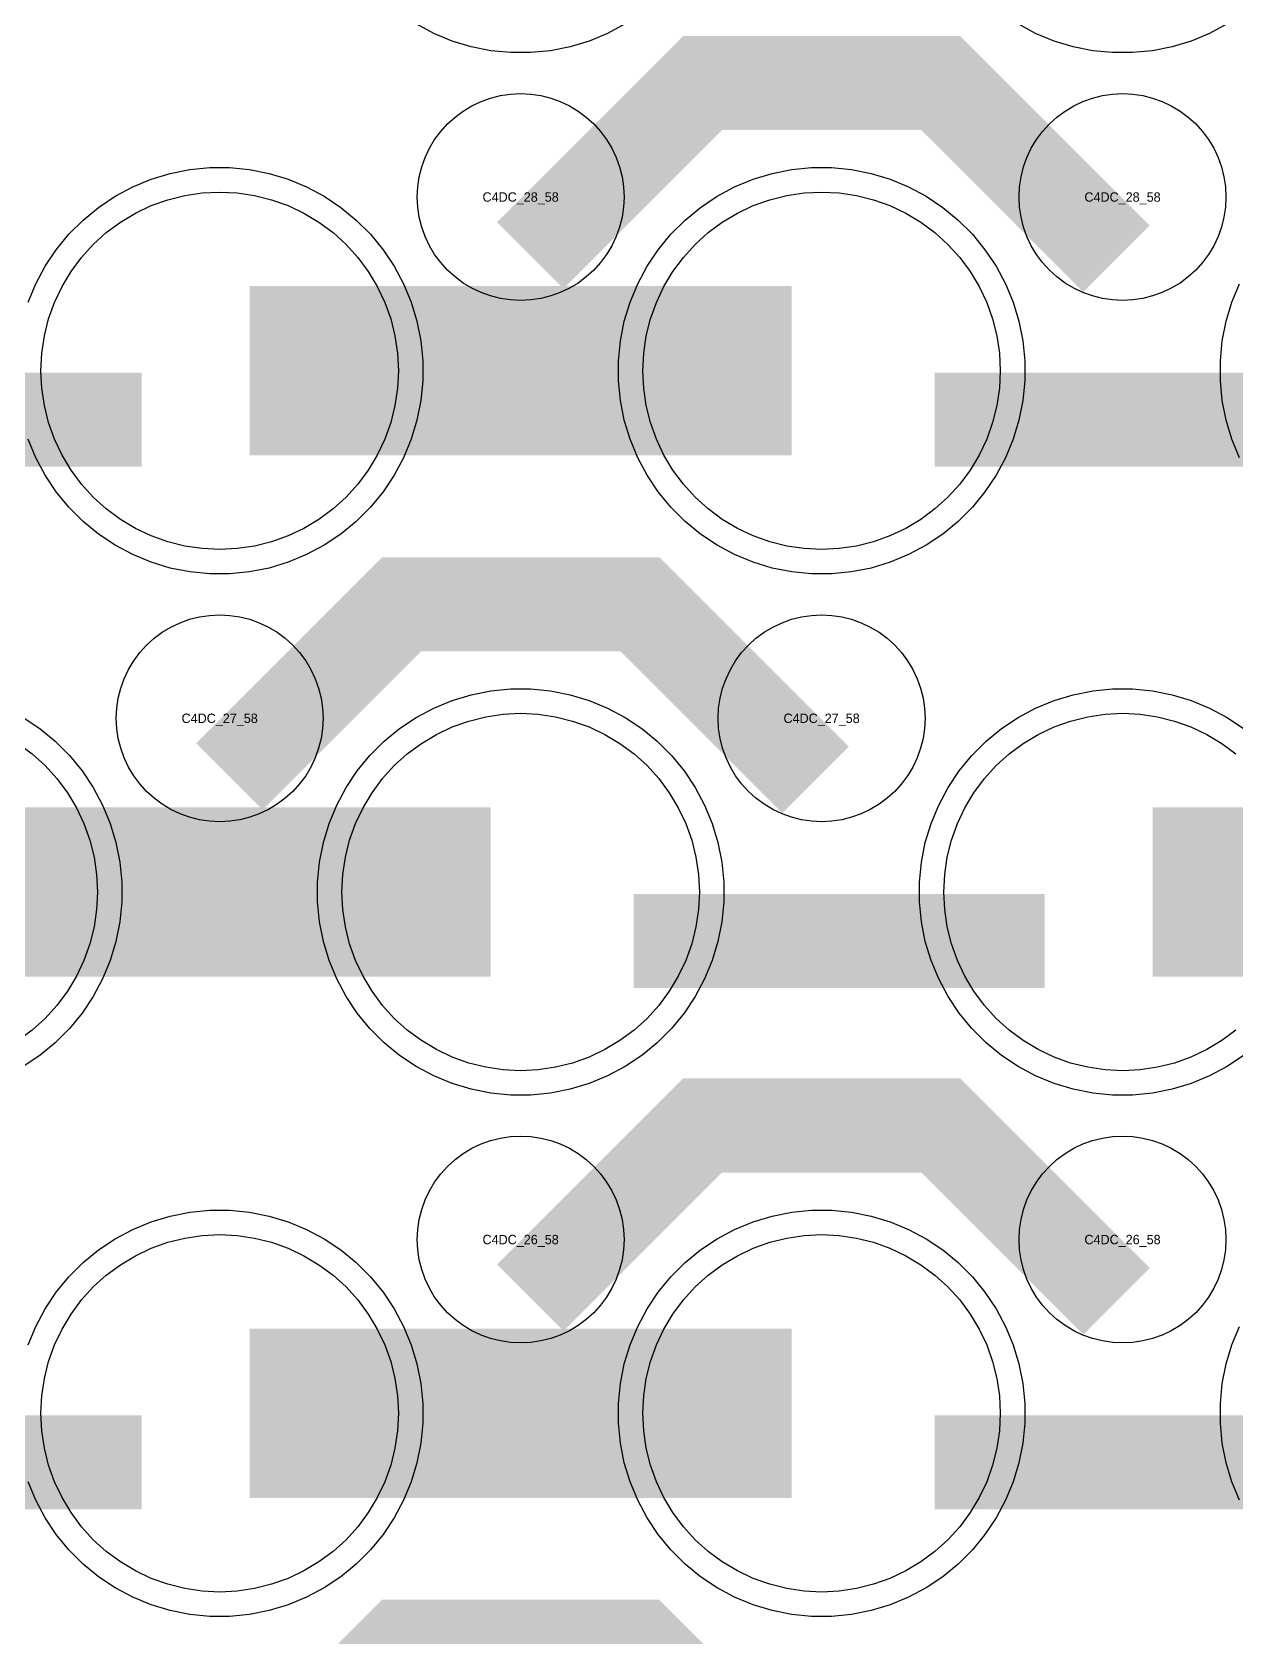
# Model space of a CAD drawing. Extents: x -11880 to 11880, y -14992 to 14992.
# Drawn here: x 6510.1 to 6830.1, y -11296.3 to -10869.7 of the extents above; entities that cross this region are included whole.
import ezdxf
from ezdxf.enums import TextEntityAlignment as Align

# ---------------------------------------------------------------- set-up
doc = ezdxf.new("R2010")
doc.units = 0
doc.header["$MEASUREMENT"] = 0
for name, color, linetype in [('GDS_775_DT_237', 138, 'CONTINUOUS'), ('RDL1_FS', 34, 'CONTINUOUS'), ('RDL_BS', 160, 'CONTINUOUS')]:
    doc.layers.add(name, color=color, linetype=linetype)

msp = doc.modelspace()

# ---------------------------------------------------------------- linework, layer by layer
at = {"layer": 'RDL1_FS', "color": 241, "true_color": 0xf7abae}
for points in [[(6560, -11007.279), (6555.343, -11007.05), (6550.732, -11006.366), (6546.209, -11005.234), (6541.819, -11003.662), (6537.605, -11001.67), (6533.605, -10999.272), (6529.86, -10996.494), (6526.406, -10993.364), (6523.276, -10989.91), (6520.498, -10986.165), (6518.1, -10982.165), (6516.108, -10977.951), (6514.536, -10973.561), (6513.404, -10969.038), (6512.72, -10964.427), (6512.491, -10959.77), (6512.72, -10955.113), (6513.404, -10950.502), (6514.536, -10945.979), (6516.108, -10941.589), (6518.1, -10937.375), (6520.498, -10933.375), (6523.276, -10929.63), (6526.406, -10926.176), (6529.86, -10923.046), (6533.605, -10920.268), (6537.605, -10917.87), (6541.819, -10915.878), (6546.209, -10914.306), (6550.732, -10913.174), (6555.343, -10912.49), (6560, -10912.261), (6564.657, -10912.49), (6569.268, -10913.174), (6573.791, -10914.306), (6578.181, -10915.878), (6582.395, -10917.87), (6586.395, -10920.268), (6590.14, -10923.046), (6593.594, -10926.176), (6596.724, -10929.63), (6599.502, -10933.375), (6601.9, -10937.375), (6603.892, -10941.589), (6605.464, -10945.979), (6606.596, -10950.502), (6607.28, -10955.113), (6607.509, -10959.77), (6607.28, -10964.427), (6606.596, -10969.038), (6605.464, -10973.561), (6603.892, -10977.951), (6601.9, -10982.165), (6599.502, -10986.165), (6596.724, -10989.91), (6593.594, -10993.364), (6590.14, -10996.494), (6586.395, -10999.272), (6582.395, -11001.67), (6578.181, -11003.662), (6573.791, -11005.234), (6569.268, -11006.366), (6564.657, -11007.05)], [(6720, -11007.279), (6715.343, -11007.05), (6710.732, -11006.366), (6706.209, -11005.234), (6701.819, -11003.662), (6697.605, -11001.67), (6693.605, -10999.272), (6689.86, -10996.494), (6686.406, -10993.364), (6683.276, -10989.91), (6680.498, -10986.165), (6678.1, -10982.165), (6676.108, -10977.951), (6674.536, -10973.561), (6673.404, -10969.038), (6672.72, -10964.427), (6672.491, -10959.77), (6672.72, -10955.113), (6673.404, -10950.502), (6674.536, -10945.979), (6676.108, -10941.589), (6678.1, -10937.375), (6680.498, -10933.375), (6683.276, -10929.63), (6686.406, -10926.176), (6689.86, -10923.046), (6693.605, -10920.268), (6697.605, -10917.87), (6701.819, -10915.878), (6706.209, -10914.306), (6710.732, -10913.174), (6715.343, -10912.49), (6720, -10912.261), (6724.657, -10912.49), (6729.268, -10913.174), (6733.791, -10914.306), (6738.181, -10915.878), (6742.395, -10917.87), (6746.395, -10920.268), (6750.14, -10923.046), (6753.594, -10926.176), (6756.724, -10929.63), (6759.502, -10933.375), (6761.9, -10937.375), (6763.892, -10941.589), (6765.464, -10945.979), (6766.596, -10950.502), (6767.28, -10955.113), (6767.509, -10959.77), (6767.28, -10964.427), (6766.596, -10969.038), (6765.464, -10973.561), (6763.892, -10977.951), (6761.9, -10982.165), (6759.502, -10986.165), (6756.724, -10989.91), (6753.594, -10993.364), (6750.14, -10996.494), (6746.395, -10999.272), (6742.395, -11001.67), (6738.181, -11003.662), (6733.791, -11005.234), (6729.268, -11006.366), (6724.657, -11007.05)], [(6640, -11145.844), (6635.343, -11145.615), (6630.732, -11144.931), (6626.209, -11143.799), (6621.819, -11142.227), (6617.605, -11140.235), (6613.605, -11137.837), (6609.86, -11135.059), (6606.406, -11131.929), (6603.276, -11128.475), (6600.498, -11124.73), (6598.1, -11120.73), (6596.108, -11116.516), (6594.536, -11112.126), (6593.404, -11107.603), (6592.72, -11102.992), (6592.491, -11098.335), (6592.72, -11093.678), (6593.404, -11089.067), (6594.536, -11084.544), (6596.108, -11080.154), (6598.1, -11075.94), (6600.498, -11071.94), (6603.276, -11068.195), (6606.406, -11064.741), (6609.86, -11061.611), (6613.605, -11058.833), (6617.605, -11056.435), (6621.819, -11054.443), (6626.209, -11052.871), (6630.732, -11051.739), (6635.343, -11051.055), (6640, -11050.826), (6644.657, -11051.055), (6649.268, -11051.739), (6653.791, -11052.871), (6658.181, -11054.443), (6662.395, -11056.435), (6666.395, -11058.833), (6670.14, -11061.611), (6673.594, -11064.741), (6676.724, -11068.195), (6679.502, -11071.94), (6681.9, -11075.94), (6683.892, -11080.154), (6685.464, -11084.544), (6686.596, -11089.067), (6687.28, -11093.678), (6687.509, -11098.335), (6687.28, -11102.992), (6686.596, -11107.603), (6685.464, -11112.126), (6683.892, -11116.516), (6681.9, -11120.73), (6679.502, -11124.73), (6676.724, -11128.475), (6673.594, -11131.929), (6670.14, -11135.059), (6666.395, -11137.837), (6662.395, -11140.235), (6658.181, -11142.227), (6653.791, -11143.799), (6649.268, -11144.931), (6644.657, -11145.615)]]:
    msp.add_lwpolyline(points, close=True, dxfattribs=at)
for points in [[(6568.002, -10959.77, 45, 45, 0), (6640.002, -10959.77, 45, 45, 0)], [(6640.002, -10959.77, 45, 45, 0), (6712.002, -10959.77, 45, 45, 0)], [(6488.002, -11098.335, 45, 45, 0), (6560.002, -11098.335, 45, 45, 0)], [(6560.002, -11098.335, 45, 45, 0), (6632.002, -11098.335, 45, 45, 0)], [(6808.002, -11098.335, 45, 45, 0), (6880.002, -11098.335, 45, 45, 0)]]:
    msp.add_lwpolyline(points, format="xyseb", dxfattribs=at)
for points in [[(6830.14, -11135.059), (6826.395, -11137.837), (6822.395, -11140.235), (6818.181, -11142.227), (6813.791, -11143.799), (6809.268, -11144.931), (6804.657, -11145.615), (6800, -11145.844), (6795.343, -11145.615), (6790.732, -11144.931), (6786.209, -11143.799), (6781.819, -11142.227), (6777.605, -11140.235), (6773.605, -11137.837), (6769.86, -11135.059), (6766.406, -11131.929), (6763.276, -11128.475), (6760.498, -11124.73), (6758.1, -11120.73), (6756.108, -11116.516), (6754.536, -11112.126), (6753.404, -11107.603), (6752.72, -11102.992), (6752.491, -11098.335), (6752.72, -11093.678), (6753.404, -11089.067), (6754.536, -11084.544), (6756.108, -11080.154), (6758.1, -11075.94), (6760.498, -11071.94), (6763.276, -11068.195), (6766.406, -11064.741), (6769.86, -11061.611), (6773.605, -11058.833), (6777.605, -11056.435), (6781.819, -11054.443), (6786.209, -11052.871), (6790.732, -11051.739), (6795.343, -11051.055), (6800, -11050.826), (6804.657, -11051.055), (6809.268, -11051.739), (6813.791, -11052.871), (6818.181, -11054.443), (6822.395, -11056.435), (6826.395, -11058.833), (6830.14, -11061.611)], [(6506.395, -11058.833), (6510.14, -11061.611), (6513.594, -11064.741), (6516.724, -11068.195), (6519.502, -11071.94), (6521.9, -11075.94), (6523.892, -11080.154), (6525.464, -11084.544), (6526.596, -11089.067), (6527.28, -11093.678), (6527.509, -11098.335), (6527.28, -11102.992), (6526.596, -11107.603), (6525.464, -11112.126), (6523.892, -11116.516), (6521.9, -11120.73), (6519.502, -11124.73), (6516.724, -11128.475), (6513.594, -11131.929), (6510.14, -11135.059), (6506.395, -11137.837)]]:
    msp.add_lwpolyline(points, dxfattribs=at)
at = {"layer": 'RDL1_FS'}
for points in [[(6560, -11284.409), (6555.343, -11284.18), (6550.732, -11283.496), (6546.209, -11282.364), (6541.819, -11280.792), (6537.605, -11278.8), (6533.605, -11276.402), (6529.86, -11273.624), (6526.406, -11270.494), (6523.276, -11267.04), (6520.498, -11263.295), (6518.1, -11259.295), (6516.108, -11255.081), (6514.536, -11250.691), (6513.404, -11246.168), (6512.72, -11241.557), (6512.491, -11236.9), (6512.72, -11232.243), (6513.404, -11227.632), (6514.536, -11223.109), (6516.108, -11218.719), (6518.1, -11214.505), (6520.498, -11210.505), (6523.276, -11206.76), (6526.406, -11203.306), (6529.86, -11200.176), (6533.605, -11197.398), (6537.605, -11195), (6541.819, -11193.008), (6546.209, -11191.436), (6550.732, -11190.304), (6555.343, -11189.62), (6560, -11189.391), (6564.657, -11189.62), (6569.268, -11190.304), (6573.791, -11191.436), (6578.181, -11193.008), (6582.395, -11195), (6586.395, -11197.398), (6590.14, -11200.176), (6593.594, -11203.306), (6596.724, -11206.76), (6599.502, -11210.505), (6601.9, -11214.505), (6603.892, -11218.719), (6605.464, -11223.109), (6606.596, -11227.632), (6607.28, -11232.243), (6607.509, -11236.9), (6607.28, -11241.557), (6606.596, -11246.168), (6605.464, -11250.691), (6603.892, -11255.081), (6601.9, -11259.295), (6599.502, -11263.295), (6596.724, -11267.04), (6593.594, -11270.494), (6590.14, -11273.624), (6586.395, -11276.402), (6582.395, -11278.8), (6578.181, -11280.792), (6573.791, -11282.364), (6569.268, -11283.496), (6564.657, -11284.18)], [(6720, -11284.409), (6715.343, -11284.18), (6710.732, -11283.496), (6706.209, -11282.364), (6701.819, -11280.792), (6697.605, -11278.8), (6693.605, -11276.402), (6689.86, -11273.624), (6686.406, -11270.494), (6683.276, -11267.04), (6680.498, -11263.295), (6678.1, -11259.295), (6676.108, -11255.081), (6674.536, -11250.691), (6673.404, -11246.168), (6672.72, -11241.557), (6672.491, -11236.9), (6672.72, -11232.243), (6673.404, -11227.632), (6674.536, -11223.109), (6676.108, -11218.719), (6678.1, -11214.505), (6680.498, -11210.505), (6683.276, -11206.76), (6686.406, -11203.306), (6689.86, -11200.176), (6693.605, -11197.398), (6697.605, -11195), (6701.819, -11193.008), (6706.209, -11191.436), (6710.732, -11190.304), (6715.343, -11189.62), (6720, -11189.391), (6724.657, -11189.62), (6729.268, -11190.304), (6733.791, -11191.436), (6738.181, -11193.008), (6742.395, -11195), (6746.395, -11197.398), (6750.14, -11200.176), (6753.594, -11203.306), (6756.724, -11206.76), (6759.502, -11210.505), (6761.9, -11214.505), (6763.892, -11218.719), (6765.464, -11223.109), (6766.596, -11227.632), (6767.28, -11232.243), (6767.509, -11236.9), (6767.28, -11241.557), (6766.596, -11246.168), (6765.464, -11250.691), (6763.892, -11255.081), (6761.9, -11259.295), (6759.502, -11263.295), (6756.724, -11267.04), (6753.594, -11270.494), (6750.14, -11273.624), (6746.395, -11276.402), (6742.395, -11278.8), (6738.181, -11280.792), (6733.791, -11282.364), (6729.268, -11283.496), (6724.657, -11284.18)]]:
    msp.add_lwpolyline(points, close=True, dxfattribs=at)
for points in [[(6568.002, -11236.9, 45, 45, 0), (6640.002, -11236.9, 45, 45, 0)], [(6640.002, -11236.9, 45, 45, 0), (6712.002, -11236.9, 45, 45, 0)]]:
    msp.add_lwpolyline(points, format="xyseb", dxfattribs=at)
at = {"layer": 'RDL_BS'}
for points in [[(6667.777, -10867.588), (6663.115, -10870.08), (6658.205, -10872.111), (6653.165, -10873.642), (6647.938, -10874.688), (6642.644, -10875.205), (6637.356, -10875.205), (6632.062, -10874.688), (6626.835, -10873.642), (6621.795, -10872.111), (6616.885, -10870.08), (6612.223, -10867.588)], [(6827.777, -10867.588), (6823.115, -10870.08), (6818.205, -10872.111), (6813.165, -10873.642), (6807.938, -10874.688), (6802.644, -10875.205), (6797.356, -10875.205), (6792.062, -10874.688), (6786.835, -10873.642), (6781.795, -10872.111), (6776.885, -10870.08), (6772.223, -10867.588)], [(6509.094, -11218.695), (6511.125, -11213.785), (6513.617, -11209.123), (6516.564, -11204.709), (6519.926, -11200.608), (6523.708, -11196.826), (6527.809, -11193.464), (6532.223, -11190.517), (6536.885, -11188.025), (6541.795, -11185.994), (6546.835, -11184.463), (6552.062, -11183.417), (6557.356, -11182.9), (6562.644, -11182.9), (6567.938, -11183.417), (6573.165, -11184.463), (6578.205, -11185.994), (6583.115, -11188.025), (6587.777, -11190.517), (6592.191, -11193.464), (6596.292, -11196.826), (6600.074, -11200.608), (6603.436, -11204.709), (6606.383, -11209.123), (6608.875, -11213.785), (6610.906, -11218.695), (6612.437, -11223.735), (6613.483, -11228.962), (6614, -11234.256), (6614, -11239.544), (6613.483, -11244.838), (6612.437, -11250.065), (6610.906, -11255.105), (6608.875, -11260.015), (6606.383, -11264.677), (6603.436, -11269.091), (6600.074, -11273.192), (6596.292, -11276.974), (6592.191, -11280.336), (6587.777, -11283.283), (6583.115, -11285.775), (6578.205, -11287.806), (6573.165, -11289.337), (6567.938, -11290.383), (6562.644, -11290.9), (6557.356, -11290.9), (6552.062, -11290.383), (6546.835, -11289.337), (6541.795, -11287.806), (6536.885, -11285.775), (6532.223, -11283.283), (6527.809, -11280.336), (6523.708, -11276.974), (6519.926, -11273.192), (6516.564, -11269.091), (6513.617, -11264.677), (6511.125, -11260.015), (6509.094, -11255.105)], [(6831.125, -11260.015), (6829.094, -11255.105), (6827.563, -11250.065), (6826.517, -11244.838), (6826, -11239.544), (6826, -11234.256), (6826.517, -11228.962), (6827.563, -11223.735), (6829.094, -11218.695), (6831.125, -11213.785)]]:
    msp.add_lwpolyline(points, dxfattribs=at)
for points in [[(6642.562, -10929.084, 25, 25, 0), (6688.377, -10883.269, 25, 25, 0), (6721.93, -10883.269, 25, 25, 0)], [(6798.401, -10929.983, 25, 25, 0), (6751.687, -10883.269, 25, 25, 0), (6721.929, -10883.269, 25, 25, 0)], [(6562.562, -11067.649, 25, 25, 0), (6608.377, -11021.834, 25, 25, 0), (6641.93, -11021.834, 25, 25, 0)], [(6718.401, -11068.548, 25, 25, 0), (6671.687, -11021.834, 25, 25, 0), (6641.929, -11021.834, 25, 25, 0)], [(6642.562, -11206.214, 25, 25, 0), (6688.377, -11160.399, 25, 25, 0), (6721.93, -11160.399, 25, 25, 0)], [(6798.401, -11207.113, 25, 25, 0), (6751.687, -11160.399, 25, 25, 0), (6721.929, -11160.399, 25, 25, 0)], [(6430.016, -11249.913, 25, 25, 0), (6539.281, -11249.913, 25, 25, 0)], [(6750.016, -11249.913, 25, 25, 0), (6859.281, -11249.913, 25, 25, 0)], [(6562.562, -11344.774, 25, 25, 0), (6608.377, -11298.959, 25, 25, 0), (6641.93, -11298.959, 25, 25, 0)], [(6718.401, -11345.673, 25, 25, 0), (6671.687, -11298.959, 25, 25, 0), (6641.929, -11298.959, 25, 25, 0)]]:
    msp.add_lwpolyline(points, format="xyseb", dxfattribs=at)
for points in [[(6640, -10941.076), (6637.307, -10940.944), (6634.635, -10940.548), (6632.016, -10939.891), (6629.481, -10938.984), (6627.044, -10937.832), (6624.72, -10936.439), (6622.557, -10934.836), (6620.558, -10933.024), (6618.746, -10931.025), (6617.143, -10928.862), (6615.75, -10926.538), (6614.598, -10924.101), (6613.691, -10921.566), (6613.034, -10918.947), (6612.638, -10916.275), (6612.506, -10913.582), (6612.638, -10910.889), (6613.034, -10908.217), (6613.691, -10905.598), (6614.598, -10903.063), (6615.75, -10900.626), (6617.143, -10898.302), (6618.746, -10896.139), (6620.558, -10894.14), (6622.557, -10892.328), (6624.72, -10890.725), (6627.044, -10889.332), (6629.481, -10888.18), (6632.016, -10887.273), (6634.635, -10886.616), (6637.307, -10886.22), (6640, -10886.088), (6642.693, -10886.22), (6645.365, -10886.616), (6647.984, -10887.273), (6650.519, -10888.18), (6652.956, -10889.332), (6655.28, -10890.725), (6657.443, -10892.328), (6659.442, -10894.14), (6661.254, -10896.139), (6662.857, -10898.302), (6664.25, -10900.626), (6665.402, -10903.063), (6666.309, -10905.598), (6666.966, -10908.217), (6667.362, -10910.889), (6667.494, -10913.582), (6667.362, -10916.275), (6666.966, -10918.947), (6666.309, -10921.566), (6665.402, -10924.101), (6664.25, -10926.538), (6662.857, -10928.862), (6661.254, -10931.025), (6659.442, -10933.024), (6657.443, -10934.836), (6655.28, -10936.439), (6652.956, -10937.832), (6650.519, -10938.984), (6647.984, -10939.891), (6645.365, -10940.548), (6642.693, -10940.944)], [(6800, -10941.076), (6797.307, -10940.944), (6794.635, -10940.548), (6792.016, -10939.891), (6789.481, -10938.984), (6787.044, -10937.832), (6784.72, -10936.439), (6782.557, -10934.836), (6780.558, -10933.024), (6778.746, -10931.025), (6777.143, -10928.862), (6775.75, -10926.538), (6774.598, -10924.101), (6773.691, -10921.566), (6773.034, -10918.947), (6772.638, -10916.275), (6772.506, -10913.582), (6772.638, -10910.889), (6773.034, -10908.217), (6773.691, -10905.598), (6774.598, -10903.063), (6775.75, -10900.626), (6777.143, -10898.302), (6778.746, -10896.139), (6780.558, -10894.14), (6782.557, -10892.328), (6784.72, -10890.725), (6787.044, -10889.332), (6789.481, -10888.18), (6792.016, -10887.273), (6794.635, -10886.616), (6797.307, -10886.22), (6800, -10886.088), (6802.693, -10886.22), (6805.365, -10886.616), (6807.984, -10887.273), (6810.519, -10888.18), (6812.956, -10889.332), (6815.28, -10890.725), (6817.443, -10892.328), (6819.442, -10894.14), (6821.254, -10896.139), (6822.857, -10898.302), (6824.25, -10900.626), (6825.402, -10903.063), (6826.309, -10905.598), (6826.966, -10908.217), (6827.362, -10910.889), (6827.494, -10913.582), (6827.362, -10916.275), (6826.966, -10918.947), (6826.309, -10921.566), (6825.402, -10924.101), (6824.25, -10926.538), (6822.857, -10928.862), (6821.254, -10931.025), (6819.442, -10933.024), (6817.443, -10934.836), (6815.28, -10936.439), (6812.956, -10937.832), (6810.519, -10938.984), (6807.984, -10939.891), (6805.365, -10940.548), (6802.693, -10940.944)], [(6560, -11079.641), (6557.307, -11079.509), (6554.635, -11079.113), (6552.016, -11078.456), (6549.481, -11077.549), (6547.044, -11076.397), (6544.72, -11075.004), (6542.557, -11073.401), (6540.558, -11071.589), (6538.746, -11069.59), (6537.143, -11067.427), (6535.75, -11065.103), (6534.598, -11062.666), (6533.691, -11060.131), (6533.034, -11057.512), (6532.638, -11054.84), (6532.506, -11052.147), (6532.638, -11049.454), (6533.034, -11046.782), (6533.691, -11044.163), (6534.598, -11041.628), (6535.75, -11039.191), (6537.143, -11036.867), (6538.746, -11034.704), (6540.558, -11032.705), (6542.557, -11030.893), (6544.72, -11029.29), (6547.044, -11027.897), (6549.481, -11026.745), (6552.016, -11025.838), (6554.635, -11025.181), (6557.307, -11024.785), (6560, -11024.653), (6562.693, -11024.785), (6565.365, -11025.181), (6567.984, -11025.838), (6570.519, -11026.745), (6572.956, -11027.897), (6575.28, -11029.29), (6577.443, -11030.893), (6579.442, -11032.705), (6581.254, -11034.704), (6582.857, -11036.867), (6584.25, -11039.191), (6585.402, -11041.628), (6586.309, -11044.163), (6586.966, -11046.782), (6587.362, -11049.454), (6587.494, -11052.147), (6587.362, -11054.84), (6586.966, -11057.512), (6586.309, -11060.131), (6585.402, -11062.666), (6584.25, -11065.103), (6582.857, -11067.427), (6581.254, -11069.59), (6579.442, -11071.589), (6577.443, -11073.401), (6575.28, -11075.004), (6572.956, -11076.397), (6570.519, -11077.549), (6567.984, -11078.456), (6565.365, -11079.113), (6562.693, -11079.509)], [(6720, -11079.641), (6717.307, -11079.509), (6714.635, -11079.113), (6712.016, -11078.456), (6709.481, -11077.549), (6707.044, -11076.397), (6704.72, -11075.004), (6702.557, -11073.401), (6700.558, -11071.589), (6698.746, -11069.59), (6697.143, -11067.427), (6695.75, -11065.103), (6694.598, -11062.666), (6693.691, -11060.131), (6693.034, -11057.512), (6692.638, -11054.84), (6692.506, -11052.147), (6692.638, -11049.454), (6693.034, -11046.782), (6693.691, -11044.163), (6694.598, -11041.628), (6695.75, -11039.191), (6697.143, -11036.867), (6698.746, -11034.704), (6700.558, -11032.705), (6702.557, -11030.893), (6704.72, -11029.29), (6707.044, -11027.897), (6709.481, -11026.745), (6712.016, -11025.838), (6714.635, -11025.181), (6717.307, -11024.785), (6720, -11024.653), (6722.693, -11024.785), (6725.365, -11025.181), (6727.984, -11025.838), (6730.519, -11026.745), (6732.956, -11027.897), (6735.28, -11029.29), (6737.443, -11030.893), (6739.442, -11032.705), (6741.254, -11034.704), (6742.857, -11036.867), (6744.25, -11039.191), (6745.402, -11041.628), (6746.309, -11044.163), (6746.966, -11046.782), (6747.362, -11049.454), (6747.494, -11052.147), (6747.362, -11054.84), (6746.966, -11057.512), (6746.309, -11060.131), (6745.402, -11062.666), (6744.25, -11065.103), (6742.857, -11067.427), (6741.254, -11069.59), (6739.442, -11071.589), (6737.443, -11073.401), (6735.28, -11075.004), (6732.956, -11076.397), (6730.519, -11077.549), (6727.984, -11078.456), (6725.365, -11079.113), (6722.693, -11079.509)], [(6640, -11218.206), (6637.307, -11218.074), (6634.635, -11217.678), (6632.016, -11217.021), (6629.481, -11216.114), (6627.044, -11214.962), (6624.72, -11213.569), (6622.557, -11211.966), (6620.558, -11210.154), (6618.746, -11208.155), (6617.143, -11205.992), (6615.75, -11203.668), (6614.598, -11201.231), (6613.691, -11198.696), (6613.034, -11196.077), (6612.638, -11193.405), (6612.506, -11190.712), (6612.638, -11188.019), (6613.034, -11185.347), (6613.691, -11182.728), (6614.598, -11180.193), (6615.75, -11177.756), (6617.143, -11175.432), (6618.746, -11173.269), (6620.558, -11171.27), (6622.557, -11169.458), (6624.72, -11167.855), (6627.044, -11166.462), (6629.481, -11165.31), (6632.016, -11164.403), (6634.635, -11163.746), (6637.307, -11163.35), (6640, -11163.218), (6642.693, -11163.35), (6645.365, -11163.746), (6647.984, -11164.403), (6650.519, -11165.31), (6652.956, -11166.462), (6655.28, -11167.855), (6657.443, -11169.458), (6659.442, -11171.27), (6661.254, -11173.269), (6662.857, -11175.432), (6664.25, -11177.756), (6665.402, -11180.193), (6666.309, -11182.728), (6666.966, -11185.347), (6667.362, -11188.019), (6667.494, -11190.712), (6667.362, -11193.405), (6666.966, -11196.077), (6666.309, -11198.696), (6665.402, -11201.231), (6664.25, -11203.668), (6662.857, -11205.992), (6661.254, -11208.155), (6659.442, -11210.154), (6657.443, -11211.966), (6655.28, -11213.569), (6652.956, -11214.962), (6650.519, -11216.114), (6647.984, -11217.021), (6645.365, -11217.678), (6642.693, -11218.074)], [(6800, -11218.206), (6797.307, -11218.074), (6794.635, -11217.678), (6792.016, -11217.021), (6789.481, -11216.114), (6787.044, -11214.962), (6784.72, -11213.569), (6782.557, -11211.966), (6780.558, -11210.154), (6778.746, -11208.155), (6777.143, -11205.992), (6775.75, -11203.668), (6774.598, -11201.231), (6773.691, -11198.696), (6773.034, -11196.077), (6772.638, -11193.405), (6772.506, -11190.712), (6772.638, -11188.019), (6773.034, -11185.347), (6773.691, -11182.728), (6774.598, -11180.193), (6775.75, -11177.756), (6777.143, -11175.432), (6778.746, -11173.269), (6780.558, -11171.27), (6782.557, -11169.458), (6784.72, -11167.855), (6787.044, -11166.462), (6789.481, -11165.31), (6792.016, -11164.403), (6794.635, -11163.746), (6797.307, -11163.35), (6800, -11163.218), (6802.693, -11163.35), (6805.365, -11163.746), (6807.984, -11164.403), (6810.519, -11165.31), (6812.956, -11166.462), (6815.28, -11167.855), (6817.443, -11169.458), (6819.442, -11171.27), (6821.254, -11173.269), (6822.857, -11175.432), (6824.25, -11177.756), (6825.402, -11180.193), (6826.309, -11182.728), (6826.966, -11185.347), (6827.362, -11188.019), (6827.494, -11190.712), (6827.362, -11193.405), (6826.966, -11196.077), (6826.309, -11198.696), (6825.402, -11201.231), (6824.25, -11203.668), (6822.857, -11205.992), (6821.254, -11208.155), (6819.442, -11210.154), (6817.443, -11211.966), (6815.28, -11213.569), (6812.956, -11214.962), (6810.519, -11216.114), (6807.984, -11217.021), (6805.365, -11217.678), (6802.693, -11218.074)], [(6717.356, -11290.9), (6712.062, -11290.383), (6706.835, -11289.337), (6701.795, -11287.806), (6696.885, -11285.775), (6692.223, -11283.283), (6687.809, -11280.336), (6683.708, -11276.974), (6679.926, -11273.192), (6676.564, -11269.091), (6673.617, -11264.677), (6671.125, -11260.015), (6669.094, -11255.105), (6667.563, -11250.065), (6666.517, -11244.838), (6666, -11239.544), (6666, -11234.256), (6666.517, -11228.962), (6667.563, -11223.735), (6669.094, -11218.695), (6671.125, -11213.785), (6673.617, -11209.123), (6676.564, -11204.709), (6679.926, -11200.608), (6683.708, -11196.826), (6687.809, -11193.464), (6692.223, -11190.517), (6696.885, -11188.025), (6701.795, -11185.994), (6706.835, -11184.463), (6712.062, -11183.417), (6717.356, -11182.9), (6722.644, -11182.9), (6727.938, -11183.417), (6733.165, -11184.463), (6738.205, -11185.994), (6743.115, -11188.025), (6747.777, -11190.517), (6752.191, -11193.464), (6756.292, -11196.826), (6760.074, -11200.608), (6763.436, -11204.709), (6766.383, -11209.123), (6768.875, -11213.785), (6770.906, -11218.695), (6772.437, -11223.735), (6773.483, -11228.962), (6774, -11234.256), (6774, -11239.544), (6773.483, -11244.838), (6772.437, -11250.065), (6770.906, -11255.105), (6768.875, -11260.015), (6766.383, -11264.677), (6763.436, -11269.091), (6760.074, -11273.192), (6756.292, -11276.974), (6752.191, -11280.336), (6747.777, -11283.283), (6743.115, -11285.775), (6738.205, -11287.806), (6733.165, -11289.337), (6727.938, -11290.383), (6722.644, -11290.9)]]:
    msp.add_lwpolyline(points, close=True, dxfattribs=at)
at = {"layer": 'RDL_BS', "color": 241, "true_color": 0xf7abae}
for points in [[(6509.094, -10941.565), (6511.125, -10936.655), (6513.617, -10931.993), (6516.564, -10927.579), (6519.926, -10923.478), (6523.708, -10919.696), (6527.809, -10916.334), (6532.223, -10913.387), (6536.885, -10910.895), (6541.795, -10908.864), (6546.835, -10907.333), (6552.062, -10906.287), (6557.356, -10905.77), (6562.644, -10905.77), (6567.938, -10906.287), (6573.165, -10907.333), (6578.205, -10908.864), (6583.115, -10910.895), (6587.777, -10913.387), (6592.191, -10916.334), (6596.292, -10919.696), (6600.074, -10923.478), (6603.436, -10927.579), (6606.383, -10931.993), (6608.875, -10936.655), (6610.906, -10941.565), (6612.437, -10946.605), (6613.483, -10951.832), (6614, -10957.126), (6614, -10962.414), (6613.483, -10967.708), (6612.437, -10972.935), (6610.906, -10977.975), (6608.875, -10982.885), (6606.383, -10987.547), (6603.436, -10991.961), (6600.074, -10996.062), (6596.292, -10999.844), (6592.191, -11003.206), (6587.777, -11006.153), (6583.115, -11008.645), (6578.205, -11010.676), (6573.165, -11012.207), (6567.938, -11013.253), (6562.644, -11013.77), (6557.356, -11013.77), (6552.062, -11013.253), (6546.835, -11012.207), (6541.795, -11010.676), (6536.885, -11008.645), (6532.223, -11006.153), (6527.809, -11003.206), (6523.708, -10999.844), (6519.926, -10996.062), (6516.564, -10991.961), (6513.617, -10987.547), (6511.125, -10982.885), (6509.094, -10977.975)], [(6831.125, -10982.885), (6829.094, -10977.975), (6827.563, -10972.935), (6826.517, -10967.708), (6826, -10962.414), (6826, -10957.126), (6826.517, -10951.832), (6827.563, -10946.605), (6829.094, -10941.565), (6831.125, -10936.655)], [(6832.191, -11141.771), (6827.777, -11144.718), (6823.115, -11147.21), (6818.205, -11149.241), (6813.165, -11150.772), (6807.938, -11151.818), (6802.644, -11152.335), (6797.356, -11152.335), (6792.062, -11151.818), (6786.835, -11150.772), (6781.795, -11149.241), (6776.885, -11147.21), (6772.223, -11144.718), (6767.809, -11141.771), (6763.708, -11138.409), (6759.926, -11134.627), (6756.564, -11130.526), (6753.617, -11126.112), (6751.125, -11121.45), (6749.094, -11116.54), (6747.563, -11111.5), (6746.517, -11106.273), (6746, -11100.979), (6746, -11095.691), (6746.517, -11090.397), (6747.563, -11085.17), (6749.094, -11080.13), (6751.125, -11075.22), (6753.617, -11070.558), (6756.564, -11066.144), (6759.926, -11062.043), (6763.708, -11058.261), (6767.809, -11054.899), (6772.223, -11051.952), (6776.885, -11049.46), (6781.795, -11047.429), (6786.835, -11045.898), (6792.062, -11044.852), (6797.356, -11044.335), (6802.644, -11044.335), (6807.938, -11044.852), (6813.165, -11045.898), (6818.205, -11047.429), (6823.115, -11049.46), (6827.777, -11051.952), (6832.191, -11054.899)], [(6507.777, -11051.952), (6512.191, -11054.899), (6516.292, -11058.261), (6520.074, -11062.043), (6523.436, -11066.144), (6526.383, -11070.558), (6528.875, -11075.22), (6530.906, -11080.13), (6532.437, -11085.17), (6533.483, -11090.397), (6534, -11095.691), (6534, -11100.979), (6533.483, -11106.273), (6532.437, -11111.5), (6530.906, -11116.54), (6528.875, -11121.45), (6526.383, -11126.112), (6523.436, -11130.526), (6520.074, -11134.627), (6516.292, -11138.409), (6512.191, -11141.771), (6507.777, -11144.718)]]:
    msp.add_lwpolyline(points, dxfattribs=at)
for points in [[(6717.356, -11013.77), (6712.062, -11013.253), (6706.835, -11012.207), (6701.795, -11010.676), (6696.885, -11008.645), (6692.223, -11006.153), (6687.809, -11003.206), (6683.708, -10999.844), (6679.926, -10996.062), (6676.564, -10991.961), (6673.617, -10987.547), (6671.125, -10982.885), (6669.094, -10977.975), (6667.563, -10972.935), (6666.517, -10967.708), (6666, -10962.414), (6666, -10957.126), (6666.517, -10951.832), (6667.563, -10946.605), (6669.094, -10941.565), (6671.125, -10936.655), (6673.617, -10931.993), (6676.564, -10927.579), (6679.926, -10923.478), (6683.708, -10919.696), (6687.809, -10916.334), (6692.223, -10913.387), (6696.885, -10910.895), (6701.795, -10908.864), (6706.835, -10907.333), (6712.062, -10906.287), (6717.356, -10905.77), (6722.644, -10905.77), (6727.938, -10906.287), (6733.165, -10907.333), (6738.205, -10908.864), (6743.115, -10910.895), (6747.777, -10913.387), (6752.191, -10916.334), (6756.292, -10919.696), (6760.074, -10923.478), (6763.436, -10927.579), (6766.383, -10931.993), (6768.875, -10936.655), (6770.906, -10941.565), (6772.437, -10946.605), (6773.483, -10951.832), (6774, -10957.126), (6774, -10962.414), (6773.483, -10967.708), (6772.437, -10972.935), (6770.906, -10977.975), (6768.875, -10982.885), (6766.383, -10987.547), (6763.436, -10991.961), (6760.074, -10996.062), (6756.292, -10999.844), (6752.191, -11003.206), (6747.777, -11006.153), (6743.115, -11008.645), (6738.205, -11010.676), (6733.165, -11012.207), (6727.938, -11013.253), (6722.644, -11013.77)], [(6637.356, -11152.335), (6632.062, -11151.818), (6626.835, -11150.772), (6621.795, -11149.241), (6616.885, -11147.21), (6612.223, -11144.718), (6607.809, -11141.771), (6603.708, -11138.409), (6599.926, -11134.627), (6596.564, -11130.526), (6593.617, -11126.112), (6591.125, -11121.45), (6589.094, -11116.54), (6587.563, -11111.5), (6586.517, -11106.273), (6586, -11100.979), (6586, -11095.691), (6586.517, -11090.397), (6587.563, -11085.17), (6589.094, -11080.13), (6591.125, -11075.22), (6593.617, -11070.558), (6596.564, -11066.144), (6599.926, -11062.043), (6603.708, -11058.261), (6607.809, -11054.899), (6612.223, -11051.952), (6616.885, -11049.46), (6621.795, -11047.429), (6626.835, -11045.898), (6632.062, -11044.852), (6637.356, -11044.335), (6642.644, -11044.335), (6647.938, -11044.852), (6653.165, -11045.898), (6658.205, -11047.429), (6663.115, -11049.46), (6667.777, -11051.952), (6672.191, -11054.899), (6676.292, -11058.261), (6680.074, -11062.043), (6683.436, -11066.144), (6686.383, -11070.558), (6688.875, -11075.22), (6690.906, -11080.13), (6692.437, -11085.17), (6693.483, -11090.397), (6694, -11095.691), (6694, -11100.979), (6693.483, -11106.273), (6692.437, -11111.5), (6690.906, -11116.54), (6688.875, -11121.45), (6686.383, -11126.112), (6683.436, -11130.526), (6680.074, -11134.627), (6676.292, -11138.409), (6672.191, -11141.771), (6667.777, -11144.718), (6663.115, -11147.21), (6658.205, -11149.241), (6653.165, -11150.772), (6647.938, -11151.818), (6642.644, -11152.335)]]:
    msp.add_lwpolyline(points, close=True, dxfattribs=at)
for points in [[(6430.016, -10972.783, 25, 25, 0), (6539.281, -10972.783, 25, 25, 0)], [(6750.016, -10972.783, 25, 25, 0), (6859.281, -10972.783, 25, 25, 0)], [(6670.016, -11111.348, 25, 25, 0), (6779.281, -11111.348, 25, 25, 0)]]:
    msp.add_lwpolyline(points, format="xyseb", dxfattribs=at)

# ---------------------------------------------------------------- texts
at = {"layer": 'GDS_775_DT_237'}
for s, p in [('C4DC_28_58', (6640, -10913.582)), ('C4DC_28_58', (6640, -10913.582)), ('C4DC_28_58', (6800, -10913.582)), ('C4DC_28_58', (6800, -10913.582)), ('C4DC_27_58', (6560, -11052.147)), ('C4DC_27_58', (6560, -11052.147)), ('C4DC_27_58', (6720, -11052.147)), ('C4DC_27_58', (6720, -11052.147)), ('C4DC_26_58', (6640, -11190.712)), ('C4DC_26_58', (6640, -11190.712)), ('C4DC_26_58', (6800, -11190.712)), ('C4DC_26_58', (6800, -11190.712))]:
    msp.add_text(s, height=2.5, dxfattribs=at).set_placement(p, align=Align.MIDDLE_CENTER)

doc.saveas('drawing.dxf')
